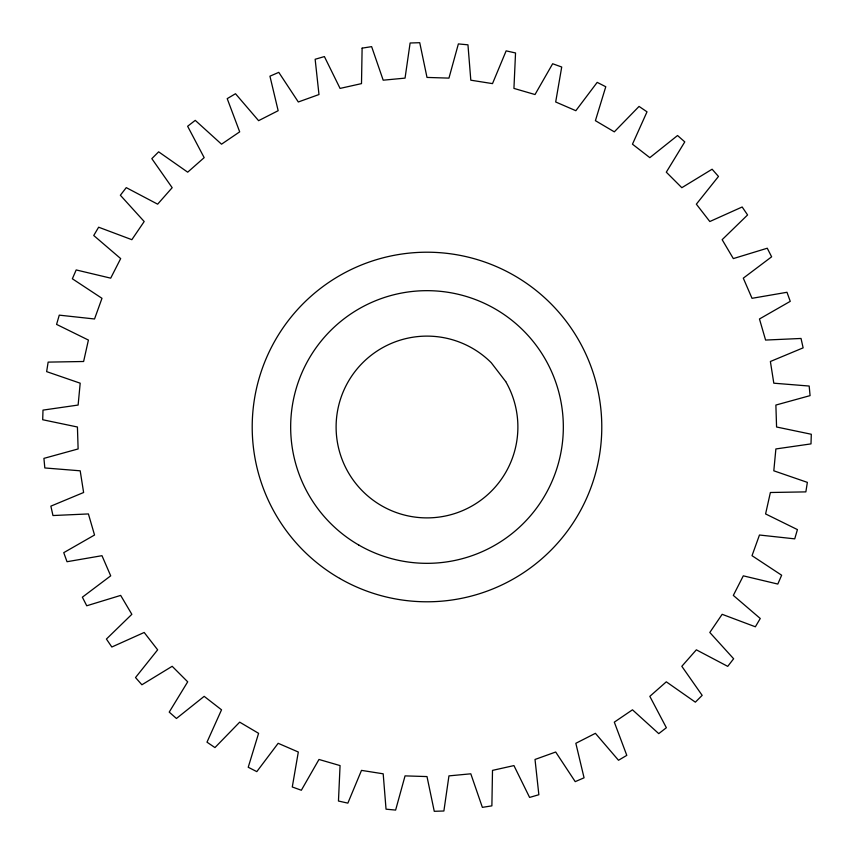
<?xml version="1.0" encoding="UTF-8"?>
<svg xmlns="http://www.w3.org/2000/svg" width="854" height="854" viewBox="0 0 854 854"><rect width="100%" height="100%" fill="white"/><g stroke="black" fill="none" stroke-linecap="round" stroke-linejoin="round"><path stroke-width="1.28" d="M362.117 48.144L361.498 83.617L340.063 88.41L324.403 56.577L315.147 59.268L318.98 94.538L298.313 101.978L278.778 72.355L269.939 76.187L278.158 110.7L258.591 120.67L235.501 93.737L227.207 98.637L239.686 131.847L221.528 144.187L195.246 120.361L187.634 126.264L204.17 157.648L187.699 172.177L158.641 151.831L151.831 158.641L172.177 187.699L157.648 204.17L126.264 187.634L120.361 195.246L144.187 221.528L131.847 239.686L98.637 227.207L93.737 235.501L120.67 258.591L110.7 278.158L76.187 269.939L72.355 278.778L101.978 298.313L94.538 318.98L59.268 315.147L56.577 324.403L88.41 340.063L83.617 361.498L48.144 362.117L46.639 371.629L80.191 383.19L78.12 405.052L42.999 410.112L42.7 419.741L77.426 427L78.12 448.948L43.917 458.374L44.824 467.96L80.191 470.81L83.617 492.502L50.866 506.144L52.969 515.538L88.41 513.937L94.538 535.02L63.751 552.655L67.018 561.718L101.978 555.687L110.7 575.842L82.368 597.192L86.734 605.774L120.67 595.409L131.847 614.314L106.419 639.048L111.831 647.012L144.187 632.472L157.648 649.83L135.519 677.553L141.892 684.78L172.177 666.301L187.699 681.823L169.22 712.108L176.447 718.481L204.17 696.352L221.528 709.813L206.988 742.169L214.952 747.581L239.686 722.153L258.591 733.33L248.226 767.266L256.808 771.632L278.158 743.3L298.313 752.022L292.281 786.982L301.345 790.249L318.98 759.462L340.063 765.59L338.462 801.031L347.856 803.134L361.498 770.383L383.19 773.809L386.04 809.176L395.626 810.083L405.052 775.88L427 776.574L434.259 811.3L443.888 811.001L448.948 775.88L470.81 773.809L482.371 807.361L491.883 805.856L492.502 770.383L513.937 765.59L529.597 797.422L538.853 794.732L535.02 759.462L555.687 752.022L575.222 781.645L584.061 777.813L575.842 743.3L595.409 733.33L618.499 760.263L626.793 755.363L614.314 722.153L632.472 709.813L658.754 733.639L666.366 727.736L649.83 696.352L666.301 681.823L695.359 702.169L702.169 695.359L681.823 666.301L696.352 649.83L727.736 666.366L733.639 658.754L709.813 632.472L722.153 614.314L755.363 626.793L760.263 618.499L733.33 595.409L743.3 575.842L777.813 584.061L781.645 575.222L752.022 555.687L759.462 535.02L794.732 538.853L797.422 529.597L765.59 513.937L770.383 492.502L805.856 491.883L807.361 482.371L773.809 470.81L775.88 448.948L811.001 443.888L811.3 434.259L776.574 427L775.88 405.052L810.083 395.626L809.176 386.04L773.809 383.19L770.383 361.498L803.134 347.856L801.031 338.462L765.59 340.063L759.462 318.98L790.249 301.345L786.982 292.281L752.022 298.313L743.3 278.158L771.632 256.808L767.266 248.226L733.33 258.591L722.153 239.686L747.581 214.952L742.169 206.988L709.813 221.528L696.352 204.17L718.481 176.447L712.108 169.22L681.823 187.699L666.301 172.177L684.78 141.892L677.553 135.519L649.83 157.648L632.472 144.187L647.012 111.831L639.048 106.419L614.314 131.847L595.409 120.67L605.774 86.734L597.192 82.368L575.842 110.7L555.687 101.978L561.718 67.018L552.655 63.751L535.02 94.538L513.937 88.41L515.538 52.969L506.144 50.866L492.502 83.617L470.81 80.191L467.96 44.824L458.374 43.917L448.948 78.12L427 77.426L419.741 42.7L410.112 42.999L405.052 78.12L383.19 80.191L371.629 46.639L362.117 48.144M505.707 381.557L491.263 362.736A90.887 90.887 0 0 0 341.589 395.914A90.887 90.887 0 0 0 434.921 517.545A90.887 90.887 0 0 0 505.707 381.557M339.604 578.371A174.782 174.782 0 0 0 601.782 427A174.782 174.782 0 0 0 339.604 275.628A174.782 174.782 0 0 0 339.604 578.371M358.829 545.065A136.33 136.33 0 0 0 563.33 427A136.33 136.33 0 0 0 358.829 308.934A136.33 136.33 0 0 0 358.829 545.065"/></g></svg>
